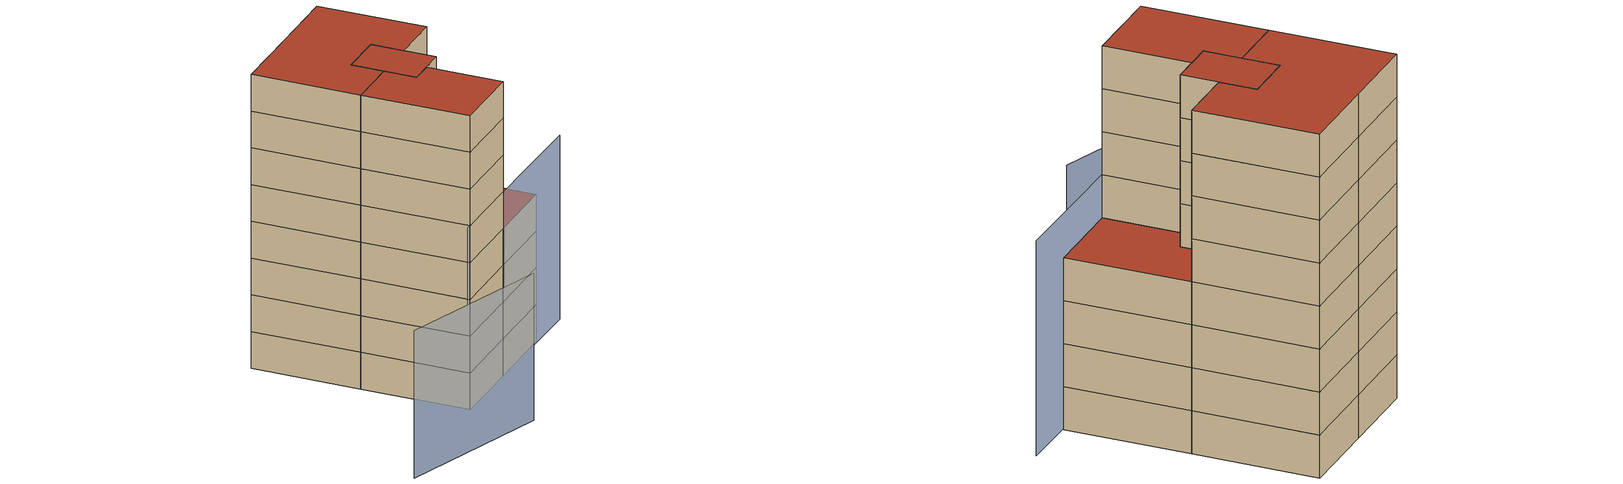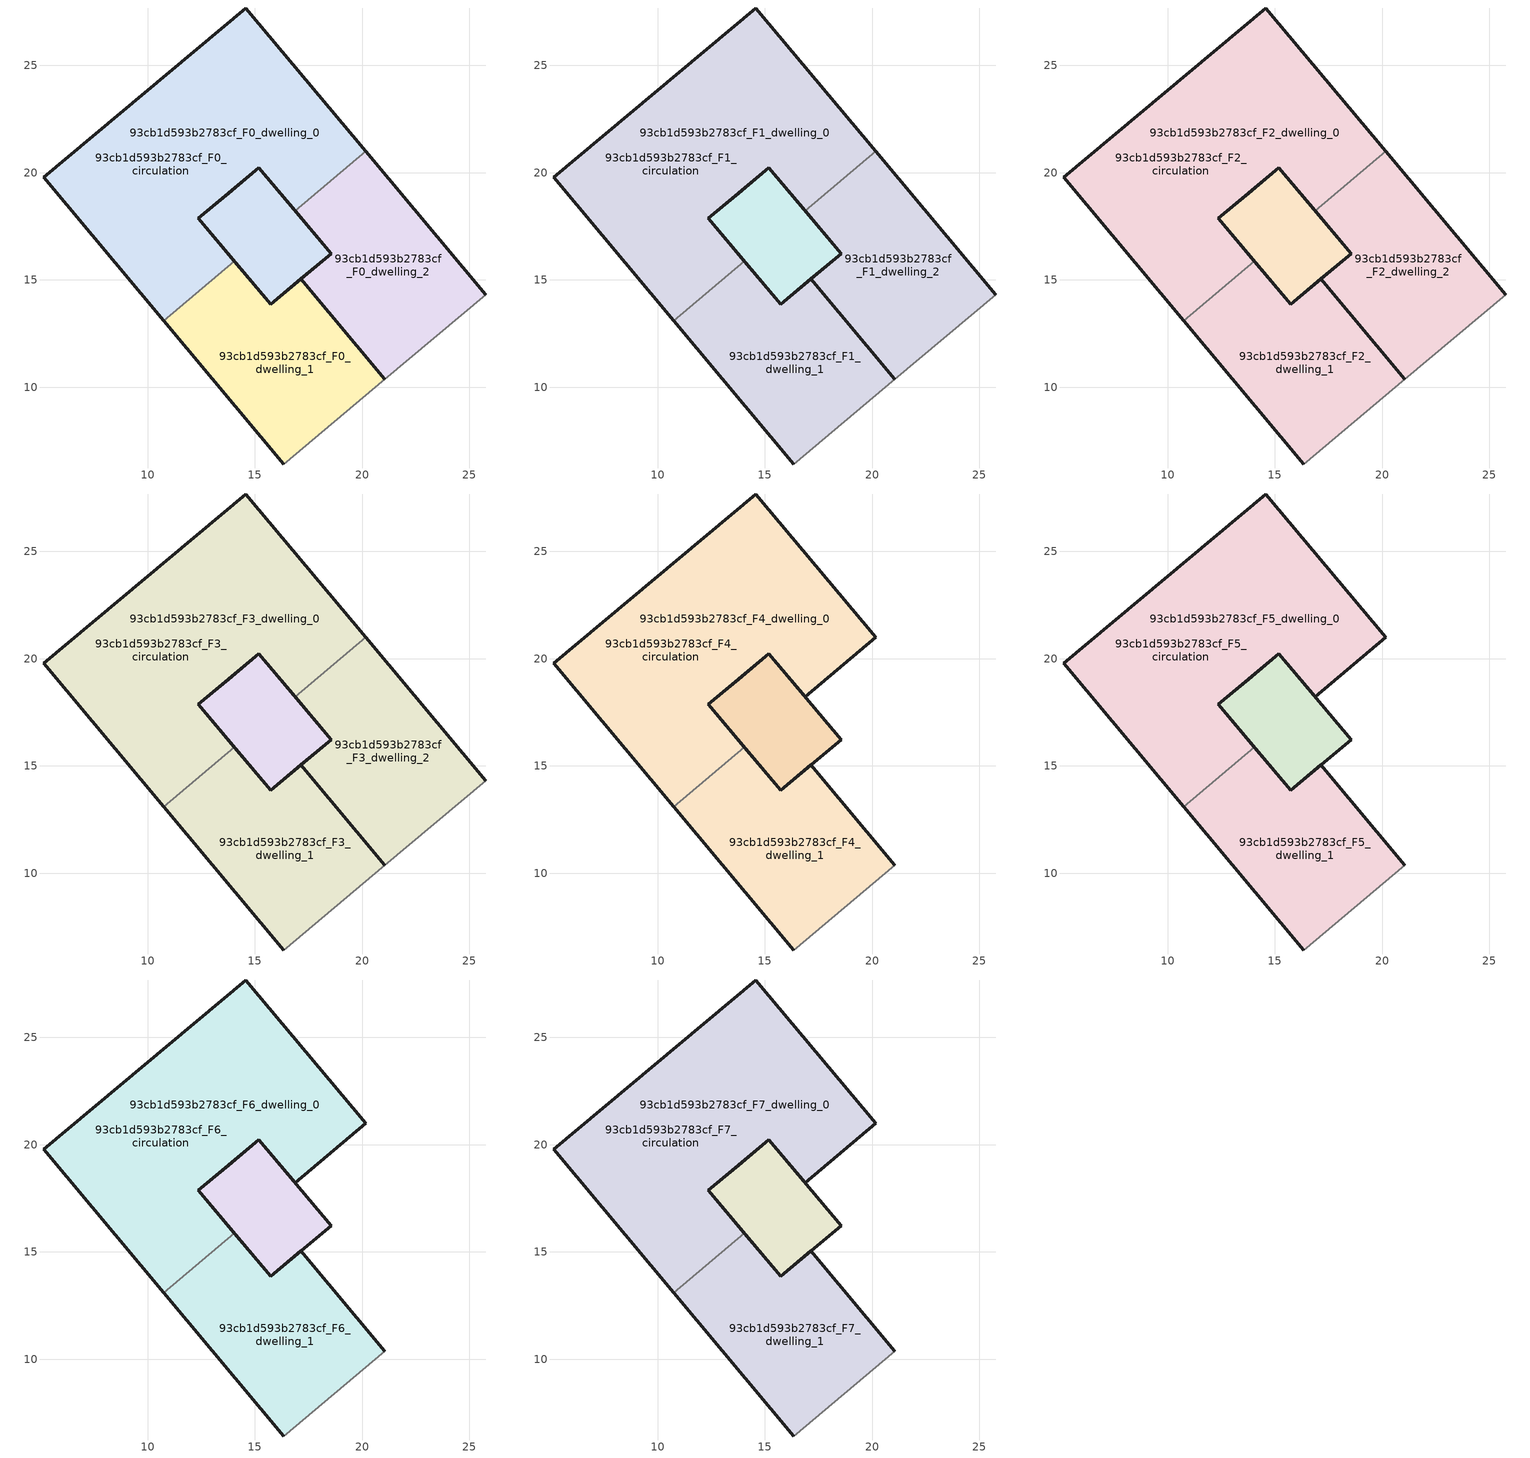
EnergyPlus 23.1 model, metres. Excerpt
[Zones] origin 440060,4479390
93cb1d593b2783cf_F0_dwelling_0
 floor ground (EU_floor_Construction): 18.55,16.23 15.73,13.86 14.05,15.87 12.37,17.87 13.78,19.05 15.19,20.24 16.87,18.23 z0; 14.56,27.67 20.16,21 16.87,18.23 15.19,20.24 12.37,17.87 14.05,15.87 10.75,13.1 5.15,19.78 9.86,23.73 z0
 wall outside (EU_wall_Construction): 14.05,15.87 12.37,17.87 13.78,19.05 15.19,20.24 16.87,18.23 / 20.16,21 14.56,27.67 9.86,23.73 5.15,19.78 10.75,13.1 z0:3
 wall to 93cb1d593b2783cf_F0_dwelling_2 (EU_wall_Construction): 16.87,18.23 20.16,21 z0:3
 wall to 93cb1d593b2783cf_F0_dwelling_1 (EU_wall_Construction): 10.75,13.1 14.05,15.87 z0:3
93cb1d593b2783cf_F0_dwelling_1
 floor ground (EU_floor_Construction): 15.19,20.24 18.55,16.23 17.14,15.05 15.73,13.86 14.05,15.87 12.37,17.87 z0; 17.14,15.05 21.06,10.37 16.36,6.43 10.75,13.1 14.05,15.87 15.73,13.86 z0
 wall outside (EU_wall_Construction): 10.75,13.1 16.36,6.43 / 21.06,10.37 17.14,15.05 15.73,13.86 14.05,15.87 z0:3
 wall adiabatic (EU_wall_Construction): 16.36,6.43 21.06,10.37 z0:3
93cb1d593b2783cf_F0_dwelling_2
 floor ground (EU_floor_Construction): 16.87,18.23 18.55,16.23 15.73,13.86 12.37,17.87 15.19,20.24 z0; 20.16,21 25.77,14.32 21.06,10.37 17.14,15.05 18.55,16.23 16.87,18.23 z0
 wall outside (EU_wall_Construction): 25.77,14.32 20.16,21 / 16.87,18.23 18.55,16.23 17.14,15.05 21.06,10.37 z0:3
 wall adiabatic (EU_wall_Construction): 21.06,10.37 25.77,14.32 z0:3
93cb1d593b2783cf_F0_circulation
 floor ground (EU_floor_Construction): 14.56,27.67 20.16,21 16.87,18.23 15.19,20.24 13.78,19.05 13.21,18.57 12.37,17.87 14.05,15.87 10.75,13.1 5.15,19.78 9.86,23.73 z0; 16.87,18.23 18.55,16.23 17.14,15.05 15.73,13.86 14.05,15.87 12.37,17.87 13.21,18.57 13.78,19.05 15.19,20.24 z0; 20.16,21 25.77,14.32 21.06,10.37 17.14,15.05 18.55,16.23 16.87,18.23 z0; 17.14,15.05 21.06,10.37 16.36,6.43 10.75,13.1 14.05,15.87 15.73,13.86 z0
 wall outside (EU_wall_Construction): 15.73,13.86 18.55,16.23 15.19,20.24 12.37,17.87 15.73,13.86 z0:3
93cb1d593b2783cf_F1_dwelling_0
 floor outside (EU_floor_Construction): 14.56,27.67 20.16,21 16.87,18.23 15.19,20.24 13.78,19.05 13.21,18.57 12.37,17.87 14.05,15.87 10.75,13.1 5.15,19.78 9.86,23.73 z3
 floor to 93cb1d593b2783cf_F0_dwelling_0 (EU_floor_Construction): 16.87,18.23 18.55,16.23 15.73,13.86 14.05,15.87 12.37,17.87 13.21,18.57 13.78,19.05 15.19,20.24 z3
 wall outside (EU_wall_Construction): 14.05,15.87 12.37,17.87 13.78,19.05 15.19,20.24 16.87,18.23 / 20.16,21 14.56,27.67 9.86,23.73 5.15,19.78 10.75,13.1 z3:6
 wall to 93cb1d593b2783cf_F1_dwelling_2 (EU_wall_Construction): 16.87,18.23 20.16,21 z3:6
 wall to 93cb1d593b2783cf_F1_dwelling_1 (EU_wall_Construction): 10.75,13.1 14.05,15.87 z3:6
93cb1d593b2783cf_F1_dwelling_1
 floor to 93cb1d593b2783cf_F0_dwelling_1 (EU_floor_Construction): 17.14,15.05 21.06,10.37 16.36,6.43 10.75,13.1 14.05,15.87 15.73,13.86 z3; 15.19,20.24 18.55,16.23 17.14,15.05 15.73,13.86 14.05,15.87 12.37,17.87 z3
 wall outside (EU_wall_Construction): 10.75,13.1 16.36,6.43 / 21.06,10.37 17.14,15.05 15.73,13.86 14.05,15.87 z3:6
 wall adiabatic (EU_wall_Construction): 16.36,6.43 21.06,10.37 z3:6
93cb1d593b2783cf_F1_dwelling_2
 floor to 93cb1d593b2783cf_F0_dwelling_2 (EU_floor_Construction): 20.16,21 25.77,14.32 21.06,10.37 17.14,15.05 18.55,16.23 16.87,18.23 z3; 16.87,18.23 18.55,16.23 17.14,15.05 15.73,13.86 12.37,17.87 15.19,20.24 z3
 wall outside (EU_wall_Construction): 25.77,14.32 20.16,21 / 16.87,18.23 18.55,16.23 17.14,15.05 21.06,10.37 z3:6
 wall adiabatic (EU_wall_Construction): 21.06,10.37 25.77,14.32 z3:6
93cb1d593b2783cf_F1_circulation
 floor outside (EU_floor_Construction): 17.14,15.05 21.06,10.37 16.36,6.43 10.75,13.1 14.05,15.87 15.73,13.86 z3; 20.16,21 25.77,14.32 21.06,10.37 17.14,15.05 18.55,16.23 16.87,18.23 z3
 floor to 93cb1d593b2783cf_F0_circulation (EU_floor_Construction): 16.87,18.23 18.55,16.23 17.14,15.05 15.73,13.86 14.05,15.87 12.37,17.87 13.21,18.57 13.78,19.05 15.19,20.24 z3; 14.56,27.67 20.16,21 16.87,18.23 15.19,20.24 13.78,19.05 13.21,18.57 12.37,17.87 14.05,15.87 10.75,13.1 5.15,19.78 9.86,23.73 z3
 wall outside (EU_wall_Construction): 15.73,13.86 18.55,16.23 15.19,20.24 12.37,17.87 15.73,13.86 z3:6
93cb1d593b2783cf_F2_dwelling_0
 floor outside (EU_floor_Construction): 14.56,27.67 20.16,21 16.87,18.23 15.19,20.24 13.78,19.05 13.21,18.57 12.37,17.87 14.05,15.87 10.75,13.1 5.15,19.78 9.86,23.73 z6
 floor to 93cb1d593b2783cf_F1_dwelling_0 (EU_floor_Construction): 16.87,18.23 18.55,16.23 15.73,13.86 14.05,15.87 12.37,17.87 13.21,18.57 13.78,19.05 15.19,20.24 z6
 wall outside (EU_wall_Construction): 14.05,15.87 12.37,17.87 13.78,19.05 15.19,20.24 16.87,18.23 / 20.16,21 14.56,27.67 9.86,23.73 5.15,19.78 10.75,13.1 z6:9
 wall to 93cb1d593b2783cf_F2_dwelling_2 (EU_wall_Construction): 16.87,18.23 20.16,21 z6:9
 wall to 93cb1d593b2783cf_F2_dwelling_1 (EU_wall_Construction): 10.75,13.1 14.05,15.87 z6:9
93cb1d593b2783cf_F2_dwelling_1
 floor to 93cb1d593b2783cf_F1_dwelling_1 (EU_floor_Construction): 17.14,15.05 21.06,10.37 16.36,6.43 10.75,13.1 14.05,15.87 15.73,13.86 z6; 15.19,20.24 18.55,16.23 17.14,15.05 15.73,13.86 14.05,15.87 12.37,17.87 z6
 wall outside (EU_wall_Construction): 10.75,13.1 16.36,6.43 / 21.06,10.37 17.14,15.05 15.73,13.86 14.05,15.87 z6:9
 wall adiabatic (EU_wall_Construction): 16.36,6.43 21.06,10.37 z6:9
93cb1d593b2783cf_F2_dwelling_2
 floor to 93cb1d593b2783cf_F1_dwelling_2 (EU_floor_Construction): 20.16,21 25.77,14.32 21.06,10.37 17.14,15.05 18.55,16.23 16.87,18.23 z6; 16.87,18.23 18.55,16.23 17.14,15.05 15.73,13.86 12.37,17.87 15.19,20.24 z6
 wall outside (EU_wall_Construction): 25.77,14.32 20.16,21 / 16.87,18.23 18.55,16.23 17.14,15.05 21.06,10.37 z6:9
 wall adiabatic (EU_wall_Construction): 21.06,10.37 25.77,14.32 z6:9
93cb1d593b2783cf_F2_circulation
 floor outside (EU_floor_Construction): 17.14,15.05 21.06,10.37 16.36,6.43 10.75,13.1 14.05,15.87 15.73,13.86 z6; 20.16,21 25.77,14.32 21.06,10.37 17.14,15.05 18.55,16.23 16.87,18.23 z6
 floor to 93cb1d593b2783cf_F1_circulation (EU_floor_Construction): 16.87,18.23 18.55,16.23 17.14,15.05 15.73,13.86 14.05,15.87 12.37,17.87 13.21,18.57 13.78,19.05 15.19,20.24 z6; 14.56,27.67 20.16,21 16.87,18.23 15.19,20.24 13.78,19.05 13.21,18.57 12.37,17.87 14.05,15.87 10.75,13.1 5.15,19.78 9.86,23.73 z6
 wall outside (EU_wall_Construction): 15.73,13.86 18.55,16.23 15.19,20.24 12.37,17.87 15.73,13.86 z6:9
93cb1d593b2783cf_F3_dwelling_0
 floor outside (EU_floor_Construction): 14.56,27.67 20.16,21 16.87,18.23 15.19,20.24 13.78,19.05 13.21,18.57 12.37,17.87 14.05,15.87 10.75,13.1 5.15,19.78 9.86,23.73 z9
 floor to 93cb1d593b2783cf_F2_dwelling_0 (EU_floor_Construction): 16.87,18.23 18.55,16.23 15.73,13.86 14.05,15.87 12.37,17.87 13.21,18.57 13.78,19.05 15.19,20.24 z9
 wall outside (EU_wall_Construction): 14.05,15.87 12.37,17.87 13.78,19.05 15.19,20.24 16.87,18.23 / 20.16,21 14.56,27.67 9.86,23.73 5.15,19.78 10.75,13.1 z9:12
 wall to 93cb1d593b2783cf_F3_dwelling_2 (EU_wall_Construction): 16.87,18.23 20.16,21 z9:12
 wall to 93cb1d593b2783cf_F3_dwelling_1 (EU_wall_Construction): 10.75,13.1 14.05,15.87 z9:12
93cb1d593b2783cf_F3_dwelling_1
 floor to 93cb1d593b2783cf_F2_dwelling_1 (EU_floor_Construction): 17.14,15.05 21.06,10.37 16.36,6.43 10.75,13.1 14.05,15.87 15.73,13.86 z9; 15.19,20.24 18.55,16.23 17.14,15.05 15.73,13.86 14.05,15.87 12.37,17.87 z9
 wall outside (EU_wall_Construction): 10.75,13.1 16.36,6.43 / 21.06,10.37 17.14,15.05 15.73,13.86 14.05,15.87 z9:12
 wall adiabatic (EU_wall_Construction): 16.36,6.43 21.06,10.37 z9:12
93cb1d593b2783cf_F3_dwelling_2
 floor to 93cb1d593b2783cf_F2_dwelling_2 (EU_floor_Construction): 20.16,21 25.77,14.32 21.06,10.37 17.14,15.05 18.55,16.23 16.87,18.23 z9; 16.87,18.23 18.55,16.23 17.14,15.05 15.73,13.86 12.37,17.87 15.19,20.24 z9
 wall outside (EU_wall_Construction): 25.77,14.32 20.16,21 / 16.87,18.23 18.55,16.23 17.14,15.05 21.06,10.37 z9:12
 wall adiabatic (EU_wall_Construction): 21.06,10.37 25.77,14.32 z9:12
 roof outside (EU_roof_Construction): 25.77,14.32 20.16,21 16.87,18.23 18.55,16.23 17.14,15.05 21.06,10.37 z12; 18.55,16.23 16.87,18.23 15.19,20.24 12.37,17.87 15.73,13.86 z12
93cb1d593b2783cf_F3_circulation
 floor outside (EU_floor_Construction): 17.14,15.05 21.06,10.37 16.36,6.43 10.75,13.1 14.05,15.87 15.73,13.86 z9; 20.16,21 25.77,14.32 21.06,10.37 17.14,15.05 18.55,16.23 16.87,18.23 z9
 floor to 93cb1d593b2783cf_F2_circulation (EU_floor_Construction): 16.87,18.23 18.55,16.23 17.14,15.05 15.73,13.86 14.05,15.87 12.37,17.87 13.21,18.57 13.78,19.05 15.19,20.24 z9; 14.56,27.67 20.16,21 16.87,18.23 15.19,20.24 13.78,19.05 13.21,18.57 12.37,17.87 14.05,15.87 10.75,13.1 5.15,19.78 9.86,23.73 z9
 wall outside (EU_wall_Construction): 15.73,13.86 18.55,16.23 15.19,20.24 12.37,17.87 15.73,13.86 z9:12
 roof outside (EU_floor_Construction): 25.77,14.32 20.16,21 16.87,18.23 18.55,16.23 17.14,15.05 21.06,10.37 z12
93cb1d593b2783cf_F4_dwelling_0
 floor outside (EU_floor_Construction): 14.56,27.67 20.16,21 16.87,18.23 15.19,20.24 13.78,19.05 13.21,18.57 12.37,17.87 14.05,15.87 10.75,13.1 5.15,19.78 9.86,23.73 z12
 floor to 93cb1d593b2783cf_F3_dwelling_0 (EU_floor_Construction): 16.87,18.23 18.55,16.23 15.73,13.86 14.05,15.87 12.37,17.87 13.21,18.57 13.78,19.05 15.19,20.24 z12
 wall outside (EU_wall_Construction): 14.05,15.87 12.37,17.87 13.78,19.05 15.19,20.24 16.87,18.23 20.16,21 14.56,27.67 9.86,23.73 5.15,19.78 10.75,13.1 z12:15
 wall to 93cb1d593b2783cf_F4_dwelling_1 (EU_wall_Construction): 10.75,13.1 14.05,15.87 z12:15
93cb1d593b2783cf_F4_dwelling_1
 floor to 93cb1d593b2783cf_F3_dwelling_1 (EU_floor_Construction): 17.14,15.05 21.06,10.37 16.36,6.43 10.75,13.1 14.05,15.87 15.73,13.86 z12; 15.19,20.24 18.55,16.23 17.14,15.05 15.73,13.86 14.05,15.87 12.37,17.87 z12
 wall outside (EU_wall_Construction): 21.06,10.37 17.14,15.05 15.73,13.86 14.05,15.87 / 10.75,13.1 16.36,6.43 z12:15
 wall adiabatic (EU_wall_Construction): 16.36,6.43 21.06,10.37 z12:15
93cb1d593b2783cf_F4_circulation
 floor outside (EU_floor_Construction): 17.14,15.05 21.06,10.37 16.36,6.43 10.75,13.1 14.05,15.87 15.73,13.86 z12
 floor to 93cb1d593b2783cf_F3_circulation (EU_floor_Construction): 16.87,18.23 18.55,16.23 17.14,15.05 15.73,13.86 14.05,15.87 12.37,17.87 13.21,18.57 13.78,19.05 15.19,20.24 z12; 14.56,27.67 20.16,21 16.87,18.23 15.19,20.24 13.78,19.05 13.21,18.57 12.37,17.87 14.05,15.87 10.75,13.1 5.15,19.78 9.86,23.73 z12
 wall outside (EU_wall_Construction): 15.73,13.86 18.55,16.23 15.19,20.24 12.37,17.87 15.73,13.86 z12:15
93cb1d593b2783cf_F5_dwelling_0
 floor outside (EU_floor_Construction): 14.56,27.67 20.16,21 16.87,18.23 15.19,20.24 13.78,19.05 13.21,18.57 12.37,17.87 14.05,15.87 10.75,13.1 5.15,19.78 9.86,23.73 z15
 floor to 93cb1d593b2783cf_F4_dwelling_0 (EU_floor_Construction): 16.87,18.23 18.55,16.23 15.73,13.86 14.05,15.87 12.37,17.87 13.21,18.57 13.78,19.05 15.19,20.24 z15
 wall outside (EU_wall_Construction): 14.05,15.87 12.37,17.87 13.78,19.05 15.19,20.24 16.87,18.23 20.16,21 14.56,27.67 9.86,23.73 5.15,19.78 10.75,13.1 z15:18
 wall to 93cb1d593b2783cf_F5_dwelling_1 (EU_wall_Construction): 10.75,13.1 14.05,15.87 z15:18
93cb1d593b2783cf_F5_dwelling_1
 floor to 93cb1d593b2783cf_F4_dwelling_1 (EU_floor_Construction): 17.14,15.05 21.06,10.37 16.36,6.43 10.75,13.1 14.05,15.87 15.73,13.86 z15; 15.19,20.24 18.55,16.23 17.14,15.05 15.73,13.86 14.05,15.87 12.37,17.87 z15
 wall outside (EU_wall_Construction): 21.06,10.37 17.14,15.05 15.73,13.86 14.05,15.87 / 10.75,13.1 16.36,6.43 z15:18
 wall adiabatic (EU_wall_Construction): 16.36,6.43 21.06,10.37 z15:18
93cb1d593b2783cf_F5_circulation
 floor outside (EU_floor_Construction): 17.14,15.05 21.06,10.37 16.36,6.43 10.75,13.1 14.05,15.87 15.73,13.86 z15
 floor to 93cb1d593b2783cf_F4_circulation (EU_floor_Construction): 16.87,18.23 18.55,16.23 17.14,15.05 15.73,13.86 14.05,15.87 12.37,17.87 13.21,18.57 13.78,19.05 15.19,20.24 z15; 14.56,27.67 20.16,21 16.87,18.23 15.19,20.24 13.78,19.05 13.21,18.57 12.37,17.87 14.05,15.87 10.75,13.1 5.15,19.78 9.86,23.73 z15
 wall outside (EU_wall_Construction): 15.73,13.86 18.55,16.23 15.19,20.24 12.37,17.87 15.73,13.86 z15:18
93cb1d593b2783cf_F6_dwelling_0
 floor outside (EU_floor_Construction): 14.56,27.67 20.16,21 16.87,18.23 15.19,20.24 13.78,19.05 13.21,18.57 12.37,17.87 14.05,15.87 10.75,13.1 5.15,19.78 9.86,23.73 z18
 floor to 93cb1d593b2783cf_F5_dwelling_0 (EU_floor_Construction): 16.87,18.23 18.55,16.23 15.73,13.86 14.05,15.87 12.37,17.87 13.21,18.57 13.78,19.05 15.19,20.24 z18
 wall outside (EU_wall_Construction): 14.05,15.87 12.37,17.87 13.78,19.05 15.19,20.24 16.87,18.23 20.16,21 14.56,27.67 9.86,23.73 5.15,19.78 10.75,13.1 z18:21
 wall to 93cb1d593b2783cf_F6_dwelling_1 (EU_wall_Construction): 10.75,13.1 14.05,15.87 z18:21
93cb1d593b2783cf_F6_dwelling_1
 floor to 93cb1d593b2783cf_F5_dwelling_1 (EU_floor_Construction): 17.14,15.05 21.06,10.37 16.36,6.43 10.75,13.1 14.05,15.87 15.73,13.86 z18; 15.19,20.24 18.55,16.23 17.14,15.05 15.73,13.86 14.05,15.87 12.37,17.87 z18
 wall outside (EU_wall_Construction): 21.06,10.37 17.14,15.05 15.73,13.86 14.05,15.87 / 10.75,13.1 16.36,6.43 z18:21
 wall adiabatic (EU_wall_Construction): 16.36,6.43 21.06,10.37 z18:21
93cb1d593b2783cf_F6_circulation
 floor outside (EU_floor_Construction): 17.14,15.05 21.06,10.37 16.36,6.43 10.75,13.1 14.05,15.87 15.73,13.86 z18
 floor to 93cb1d593b2783cf_F5_circulation (EU_floor_Construction): 16.87,18.23 18.55,16.23 17.14,15.05 15.73,13.86 14.05,15.87 12.37,17.87 13.21,18.57 13.78,19.05 15.19,20.24 z18; 14.56,27.67 20.16,21 16.87,18.23 15.19,20.24 13.78,19.05 13.21,18.57 12.37,17.87 14.05,15.87 10.75,13.1 5.15,19.78 9.86,23.73 z18
 wall outside (EU_wall_Construction): 15.73,13.86 18.55,16.23 15.19,20.24 12.37,17.87 15.73,13.86 z18:21
93cb1d593b2783cf_F7_dwelling_0
 floor outside (EU_floor_Construction): 14.56,27.67 20.16,21 16.87,18.23 15.19,20.24 13.78,19.05 13.21,18.57 12.37,17.87 14.05,15.87 10.75,13.1 5.15,19.78 9.86,23.73 z21
 floor to 93cb1d593b2783cf_F6_dwelling_0 (EU_floor_Construction): 16.87,18.23 18.55,16.23 15.73,13.86 14.05,15.87 12.37,17.87 13.21,18.57 13.78,19.05 15.19,20.24 z21
 wall outside (EU_wall_Construction): 14.05,15.87 12.37,17.87 13.78,19.05 15.19,20.24 16.87,18.23 20.16,21 14.56,27.67 9.86,23.73 5.15,19.78 10.75,13.1 z21:24
 wall to 93cb1d593b2783cf_F7_dwelling_1 (EU_wall_Construction): 10.75,13.1 14.05,15.87 z21:24
 roof outside (EU_roof_Construction): 16.87,18.23 20.16,21 14.56,27.67 9.86,23.73 5.15,19.78 10.75,13.1 14.05,15.87 12.37,17.87 15.19,20.24 z24; 18.55,16.23 16.87,18.23 15.19,20.24 13.78,19.05 12.37,17.87 14.05,15.87 15.73,13.86 z24
93cb1d593b2783cf_F7_dwelling_1
 floor to 93cb1d593b2783cf_F6_dwelling_1 (EU_floor_Construction): 17.14,15.05 21.06,10.37 16.36,6.43 10.75,13.1 14.05,15.87 15.73,13.86 z21; 15.19,20.24 18.55,16.23 17.14,15.05 15.73,13.86 14.05,15.87 12.37,17.87 z21
 wall outside (EU_wall_Construction): 21.06,10.37 17.14,15.05 15.73,13.86 14.05,15.87 / 10.75,13.1 16.36,6.43 z21:24
 wall adiabatic (EU_wall_Construction): 16.36,6.43 21.06,10.37 z21:24
 roof outside (EU_roof_Construction): 17.14,15.05 18.55,16.23 15.19,20.24 12.37,17.87 14.05,15.87 15.73,13.86 z24; 21.06,10.37 17.14,15.05 15.73,13.86 14.05,15.87 10.75,13.1 16.36,6.43 z24
93cb1d593b2783cf_F7_circulation
 floor outside (EU_floor_Construction): 17.14,15.05 21.06,10.37 16.36,6.43 10.75,13.1 14.05,15.87 15.73,13.86 z21
 floor to 93cb1d593b2783cf_F6_circulation (EU_floor_Construction): 16.87,18.23 18.55,16.23 17.14,15.05 15.73,13.86 14.05,15.87 12.37,17.87 13.21,18.57 13.78,19.05 15.19,20.24 z21; 14.56,27.67 20.16,21 16.87,18.23 15.19,20.24 13.78,19.05 13.21,18.57 12.37,17.87 14.05,15.87 10.75,13.1 5.15,19.78 9.86,23.73 z21
 wall outside (EU_wall_Construction): 15.73,13.86 18.55,16.23 15.19,20.24 12.37,17.87 15.73,13.86 z21:24
 roof outside (EU_roof_Construction): 16.87,18.23 20.16,21 14.56,27.67 9.86,23.73 5.15,19.78 10.75,13.1 14.05,15.87 12.37,17.87 13.21,18.57 13.78,19.05 15.19,20.24 z24; 17.14,15.05 18.55,16.23 16.87,18.23 15.19,20.24 13.78,19.05 13.21,18.57 12.37,17.87 14.05,15.87 15.73,13.86 z24; 21.06,10.37 17.14,15.05 15.73,13.86 14.05,15.87 10.75,13.1 16.36,6.43 z24
shading: 7.59,-1.77 19.68,2.76 z0:12; 16.04,6.24 28.98,16.82 z0:15
[Building]
EU S2 Campaign: North Axis=0; Terrain=City; Solar Distribution=FullExterior
[Site:Location]
Madrid: Latitude=40.5; Longitude=-3.5; Time Zone=1; Elevation=609
[SizingPeriod:WeatherFileDays]
AnnualSizingPeriod: Begin Month=1; Begin Day of Month=1; End Month=12; End Day of Month=31; Day of Week for Start Day=Monday; Use Weather File Daylight Saving Period=No; Use Weather File Rain and Snow Indicators=No
[MATERIAL]
EU_InternalMass_Material: Roughness=MediumRough; Thickness=0.1; Conductivity=1; Density=1800; Specific Heat=900; Thermal Absorptance=0.9; Solar Absorptance=0.7; Visible Absorptance=0.7
[MATERIAL:NOMASS] Roughness=MediumRough; Thermal Absorptance=0.9; Solar Absorptance=0.7; Visible Absorptance=0.7
Name | Thermal Resistance
EU_wall_NoMass; EU_roof_NoMass | 2.16768
EU_floor_NoMass | 1.14339
[CONSTRUCTION]
EU_wall_Construction: EU_wall_NoMass
EU_roof_Construction: EU_roof_NoMass
EU_floor_Construction: EU_floor_NoMass
EU_InternalMass_Construction: EU_InternalMass_Material
[ZONE] Type=1; Multiplier=1; Ceiling Height=autocalculate; Floor Area=autocalculate; Part of Total Floor Area=Yes
Name | Volume
93cb1d593b2783cf_F0_dwelling_0; 93cb1d593b2783cf_F1_dwelling_0; 93cb1d593b2783cf_F2_dwelling_0; 93cb1d593b2783cf_F3_dwelling_0; 93cb1d593b2783cf_F4_dwelling_0; 93cb1d593b2783cf_F5_dwelling_0; 93cb1d593b2783cf_F6_dwelling_0; 93cb1d593b2783cf_F7_dwelling_0 | 350.045
93cb1d593b2783cf_F0_dwelling_1; 93cb1d593b2783cf_F1_dwelling_1; 93cb1d593b2783cf_F2_dwelling_1; 93cb1d593b2783cf_F3_dwelling_1; 93cb1d593b2783cf_F4_dwelling_1; 93cb1d593b2783cf_F5_dwelling_1; 93cb1d593b2783cf_F6_dwelling_1; 93cb1d593b2783cf_F7_dwelling_1; 93cb1d593b2783cf_F0_dwelling_2 | 203.925
93cb1d593b2783cf_F1_dwelling_2; 93cb1d593b2783cf_F2_dwelling_2; 93cb1d593b2783cf_F3_dwelling_2 | 203.926
93cb1d593b2783cf_F0_circulation; 93cb1d593b2783cf_F1_circulation; 93cb1d593b2783cf_F2_circulation; 93cb1d593b2783cf_F3_circulation | 642.285
93cb1d593b2783cf_F4_circulation; 93cb1d593b2783cf_F5_circulation; 93cb1d593b2783cf_F6_circulation; 93cb1d593b2783cf_F7_circulation | 496.165
[INTERNALMASS] Construction=EU_InternalMass_Construction
Name | Zone or ZoneList | Surface Area
93cb1d593b2783cf_F0_dwelling_0_EU_InternalMass | 93cb1d593b2783cf_F0_dwelling_0 | 97.4131
93cb1d593b2783cf_F0_dwelling_1_EU_InternalMass | 93cb1d593b2783cf_F0_dwelling_1 | 48.7065
93cb1d593b2783cf_F0_dwelling_2_EU_InternalMass | 93cb1d593b2783cf_F0_dwelling_2 | 48.7065
93cb1d593b2783cf_F1_dwelling_0_EU_InternalMass | 93cb1d593b2783cf_F1_dwelling_0 | 97.4131
93cb1d593b2783cf_F1_dwelling_1_EU_InternalMass | 93cb1d593b2783cf_F1_dwelling_1 | 48.7065
93cb1d593b2783cf_F1_dwelling_2_EU_InternalMass | 93cb1d593b2783cf_F1_dwelling_2 | 48.7065
93cb1d593b2783cf_F2_dwelling_0_EU_InternalMass | 93cb1d593b2783cf_F2_dwelling_0 | 97.4131
93cb1d593b2783cf_F2_dwelling_1_EU_InternalMass | 93cb1d593b2783cf_F2_dwelling_1 | 48.7065
93cb1d593b2783cf_F2_dwelling_2_EU_InternalMass | 93cb1d593b2783cf_F2_dwelling_2 | 48.7065
93cb1d593b2783cf_F3_dwelling_0_EU_InternalMass | 93cb1d593b2783cf_F3_dwelling_0 | 97.4131
93cb1d593b2783cf_F3_dwelling_1_EU_InternalMass | 93cb1d593b2783cf_F3_dwelling_1 | 48.7065
93cb1d593b2783cf_F3_dwelling_2_EU_InternalMass | 93cb1d593b2783cf_F3_dwelling_2 | 48.7065
93cb1d593b2783cf_F4_dwelling_0_EU_InternalMass | 93cb1d593b2783cf_F4_dwelling_0 | 97.4131
93cb1d593b2783cf_F4_dwelling_1_EU_InternalMass | 93cb1d593b2783cf_F4_dwelling_1 | 97.4131
93cb1d593b2783cf_F5_dwelling_0_EU_InternalMass | 93cb1d593b2783cf_F5_dwelling_0 | 97.4131
93cb1d593b2783cf_F5_dwelling_1_EU_InternalMass | 93cb1d593b2783cf_F5_dwelling_1 | 97.4131
93cb1d593b2783cf_F6_dwelling_0_EU_InternalMass | 93cb1d593b2783cf_F6_dwelling_0 | 97.4131
93cb1d593b2783cf_F6_dwelling_1_EU_InternalMass | 93cb1d593b2783cf_F6_dwelling_1 | 97.4131
93cb1d593b2783cf_F7_dwelling_0_EU_InternalMass | 93cb1d593b2783cf_F7_dwelling_0 | 97.4131
93cb1d593b2783cf_F7_dwelling_1_EU_InternalMass | 93cb1d593b2783cf_F7_dwelling_1 | 97.4131
[OTHEREQUIPMENT] Fuel Type=Electricity; Design Level Calculation Method=Watts/Area; Power per Zone Floor Area=1; Fraction Latent=0; Fraction Radiant=0; Fraction Lost=0; Carbon Dioxide Generation Rate=0; EndUse Subcategory=EU_Step8_InternalGains
Name | Zone or ZoneList or Space or SpaceList | Schedule
EU_Step8_InternalGain_93cb1d593b2783cf_F0_dwelling_0_f000 | 93cb1d593b2783cf_F0_dwelling_0 | EU_Step8_GainSchedule_93cb1d593b2783cf_F0_dwelling_0_f000
EU_Step8_InternalGain_93cb1d593b2783cf_F0_dwelling_1_f000 | 93cb1d593b2783cf_F0_dwelling_1 | EU_Step8_GainSchedule_93cb1d593b2783cf_F0_dwelling_1_f000
EU_Step8_InternalGain_93cb1d593b2783cf_F0_dwelling_2_f000 | 93cb1d593b2783cf_F0_dwelling_2 | EU_Step8_GainSchedule_93cb1d593b2783cf_F0_dwelling_2_f000
EU_Step8_InternalGain_93cb1d593b2783cf_F1_dwelling_0_f000 | 93cb1d593b2783cf_F1_dwelling_0 | EU_Step8_GainSchedule_93cb1d593b2783cf_F1_dwelling_0_f000
EU_Step8_InternalGain_93cb1d593b2783cf_F1_dwelling_1_f000 | 93cb1d593b2783cf_F1_dwelling_1 | EU_Step8_GainSchedule_93cb1d593b2783cf_F1_dwelling_1_f000
EU_Step8_InternalGain_93cb1d593b2783cf_F1_dwelling_2_f000 | 93cb1d593b2783cf_F1_dwelling_2 | EU_Step8_GainSchedule_93cb1d593b2783cf_F1_dwelling_2_f000
EU_Step8_InternalGain_93cb1d593b2783cf_F2_dwelling_0_f000 | 93cb1d593b2783cf_F2_dwelling_0 | EU_Step8_GainSchedule_93cb1d593b2783cf_F2_dwelling_0_f000
EU_Step8_InternalGain_93cb1d593b2783cf_F2_dwelling_1_f000 | 93cb1d593b2783cf_F2_dwelling_1 | EU_Step8_GainSchedule_93cb1d593b2783cf_F2_dwelling_1_f000
EU_Step8_InternalGain_93cb1d593b2783cf_F2_dwelling_2_f000 | 93cb1d593b2783cf_F2_dwelling_2 | EU_Step8_GainSchedule_93cb1d593b2783cf_F2_dwelling_2_f000
EU_Step8_InternalGain_93cb1d593b2783cf_F3_dwelling_0_f000 | 93cb1d593b2783cf_F3_dwelling_0 | EU_Step8_GainSchedule_93cb1d593b2783cf_F3_dwelling_0_f000
EU_Step8_InternalGain_93cb1d593b2783cf_F3_dwelling_1_f000 | 93cb1d593b2783cf_F3_dwelling_1 | EU_Step8_GainSchedule_93cb1d593b2783cf_F3_dwelling_1_f000
EU_Step8_InternalGain_93cb1d593b2783cf_F3_dwelling_2_f000 | 93cb1d593b2783cf_F3_dwelling_2 | EU_Step8_GainSchedule_93cb1d593b2783cf_F3_dwelling_2_f000
EU_Step8_InternalGain_93cb1d593b2783cf_F4_dwelling_0_f000 | 93cb1d593b2783cf_F4_dwelling_0 | EU_Step8_GainSchedule_93cb1d593b2783cf_F4_dwelling_0_f000
EU_Step8_InternalGain_93cb1d593b2783cf_F4_dwelling_1_f000 | 93cb1d593b2783cf_F4_dwelling_1 | EU_Step8_GainSchedule_93cb1d593b2783cf_F4_dwelling_1_f000
EU_Step8_InternalGain_93cb1d593b2783cf_F5_dwelling_0_f000 | 93cb1d593b2783cf_F5_dwelling_0 | EU_Step8_GainSchedule_93cb1d593b2783cf_F5_dwelling_0_f000
EU_Step8_InternalGain_93cb1d593b2783cf_F5_dwelling_1_f000 | 93cb1d593b2783cf_F5_dwelling_1 | EU_Step8_GainSchedule_93cb1d593b2783cf_F5_dwelling_1_f000
EU_Step8_InternalGain_93cb1d593b2783cf_F6_dwelling_0_f000 | 93cb1d593b2783cf_F6_dwelling_0 | EU_Step8_GainSchedule_93cb1d593b2783cf_F6_dwelling_0_f000
EU_Step8_InternalGain_93cb1d593b2783cf_F6_dwelling_1_f000 | 93cb1d593b2783cf_F6_dwelling_1 | EU_Step8_GainSchedule_93cb1d593b2783cf_F6_dwelling_1_f000
EU_Step8_InternalGain_93cb1d593b2783cf_F7_dwelling_0_f000 | 93cb1d593b2783cf_F7_dwelling_0 | EU_Step8_GainSchedule_93cb1d593b2783cf_F7_dwelling_0_f000
EU_Step8_InternalGain_93cb1d593b2783cf_F7_dwelling_1_f000 | 93cb1d593b2783cf_F7_dwelling_1 | EU_Step8_GainSchedule_93cb1d593b2783cf_F7_dwelling_1_f000
[ZONEINFILTRATION:DESIGNFLOWRATE] Schedule=EU_AlwaysOn; Design Flow Rate Calculation Method=Flow/Area; Flow Rate per Floor Area=0.0005; Constant Term Coefficient=1; Temperature Term Coefficient=0; Velocity Term Coefficient=0; Velocity Squared Term Coefficient=0
Name | Zone or ZoneList or Space or SpaceList
EU_Circulation_Infiltration_93cb1d593b2783cf_F0_circulation | 93cb1d593b2783cf_F0_circulation
EU_Circulation_Infiltration_93cb1d593b2783cf_F1_circulation | 93cb1d593b2783cf_F1_circulation
EU_Circulation_Infiltration_93cb1d593b2783cf_F2_circulation | 93cb1d593b2783cf_F2_circulation
EU_Circulation_Infiltration_93cb1d593b2783cf_F3_circulation | 93cb1d593b2783cf_F3_circulation
EU_Circulation_Infiltration_93cb1d593b2783cf_F4_circulation | 93cb1d593b2783cf_F4_circulation
EU_Circulation_Infiltration_93cb1d593b2783cf_F5_circulation | 93cb1d593b2783cf_F5_circulation
EU_Circulation_Infiltration_93cb1d593b2783cf_F6_circulation | 93cb1d593b2783cf_F6_circulation
EU_Circulation_Infiltration_93cb1d593b2783cf_F7_circulation | 93cb1d593b2783cf_F7_circulation
[ZONEVENTILATION:DESIGNFLOWRATE] Schedule=EU_AlwaysOn; Design Flow Rate Calculation Method=AirChanges/Hour; Air Changes per Hour=0.480546; Ventilation Type=Natural; Fan Pressure Rise=0; Fan Total Efficiency=1; Constant Term Coefficient=1; Temperature Term Coefficient=0; Velocity Term Coefficient=0; Velocity Squared Term Coefficient=0; Minimum Indoor Temperature=-100; Maximum Indoor Temperature=100; Delta Temperature=-100; Minimum Outdoor Temperature=-100; Maximum Outdoor Temperature=100; Maximum Wind Speed=40
Name | Zone or ZoneList or Space or SpaceList
EU_ConstantAir_93cb1d593b2783cf_F0_dwelling_0 | 93cb1d593b2783cf_F0_dwelling_0
EU_ConstantAir_93cb1d593b2783cf_F0_dwelling_1 | 93cb1d593b2783cf_F0_dwelling_1
EU_ConstantAir_93cb1d593b2783cf_F0_dwelling_2 | 93cb1d593b2783cf_F0_dwelling_2
EU_ConstantAir_93cb1d593b2783cf_F1_dwelling_0 | 93cb1d593b2783cf_F1_dwelling_0
EU_ConstantAir_93cb1d593b2783cf_F1_dwelling_1 | 93cb1d593b2783cf_F1_dwelling_1
EU_ConstantAir_93cb1d593b2783cf_F1_dwelling_2 | 93cb1d593b2783cf_F1_dwelling_2
EU_ConstantAir_93cb1d593b2783cf_F2_dwelling_0 | 93cb1d593b2783cf_F2_dwelling_0
EU_ConstantAir_93cb1d593b2783cf_F2_dwelling_1 | 93cb1d593b2783cf_F2_dwelling_1
EU_ConstantAir_93cb1d593b2783cf_F2_dwelling_2 | 93cb1d593b2783cf_F2_dwelling_2
EU_ConstantAir_93cb1d593b2783cf_F3_dwelling_0 | 93cb1d593b2783cf_F3_dwelling_0
EU_ConstantAir_93cb1d593b2783cf_F3_dwelling_1 | 93cb1d593b2783cf_F3_dwelling_1
EU_ConstantAir_93cb1d593b2783cf_F3_dwelling_2 | 93cb1d593b2783cf_F3_dwelling_2
EU_ConstantAir_93cb1d593b2783cf_F4_dwelling_0 | 93cb1d593b2783cf_F4_dwelling_0
EU_ConstantAir_93cb1d593b2783cf_F4_dwelling_1 | 93cb1d593b2783cf_F4_dwelling_1
EU_ConstantAir_93cb1d593b2783cf_F5_dwelling_0 | 93cb1d593b2783cf_F5_dwelling_0
EU_ConstantAir_93cb1d593b2783cf_F5_dwelling_1 | 93cb1d593b2783cf_F5_dwelling_1
EU_ConstantAir_93cb1d593b2783cf_F6_dwelling_0 | 93cb1d593b2783cf_F6_dwelling_0
EU_ConstantAir_93cb1d593b2783cf_F6_dwelling_1 | 93cb1d593b2783cf_F6_dwelling_1
EU_ConstantAir_93cb1d593b2783cf_F7_dwelling_0 | 93cb1d593b2783cf_F7_dwelling_0
EU_ConstantAir_93cb1d593b2783cf_F7_dwelling_1 | 93cb1d593b2783cf_F7_dwelling_1
[HVACTEMPLATE:THERMOSTAT] Constant Heating Setpoint=20; Constant Cooling Setpoint=50
EU_HeatOnly_93cb1d593b2783cf_F0_dwelling_0; EU_HeatOnly_93cb1d593b2783cf_F0_dwelling_1; EU_HeatOnly_93cb1d593b2783cf_F0_dwelling_2; EU_HeatOnly_93cb1d593b2783cf_F1_dwelling_0; EU_HeatOnly_93cb1d593b2783cf_F1_dwelling_1; EU_HeatOnly_93cb1d593b2783cf_F1_dwelling_2; EU_HeatOnly_93cb1d593b2783cf_F2_dwelling_0; EU_HeatOnly_93cb1d593b2783cf_F2_dwelling_1; EU_HeatOnly_93cb1d593b2783cf_F2_dwelling_2; EU_HeatOnly_93cb1d593b2783cf_F3_dwelling_0; EU_HeatOnly_93cb1d593b2783cf_F3_dwelling_1; EU_HeatOnly_93cb1d593b2783cf_F3_dwelling_2; EU_HeatOnly_93cb1d593b2783cf_F4_dwelling_0; EU_HeatOnly_93cb1d593b2783cf_F4_dwelling_1; EU_HeatOnly_93cb1d593b2783cf_F5_dwelling_0; EU_HeatOnly_93cb1d593b2783cf_F5_dwelling_1; EU_HeatOnly_93cb1d593b2783cf_F6_dwelling_0; EU_HeatOnly_93cb1d593b2783cf_F6_dwelling_1; EU_HeatOnly_93cb1d593b2783cf_F7_dwelling_0; EU_HeatOnly_93cb1d593b2783cf_F7_dwelling_1
[HVACTEMPLATE:ZONE:IDEALLOADSAIRSYSTEM] System Availability Schedule=EU_AlwaysOn; Maximum Heating Supply Air Temperature=50; Minimum Cooling Supply Air Temperature=13; Maximum Heating Supply Air Humidity Ratio=0.0156; Minimum Cooling Supply Air Humidity Ratio=0.0077; Heating Limit=NoLimit; Cooling Limit=NoLimit; Heating Availability Schedule=EU_AlwaysOn; Cooling Availability Schedule=EU_CoolingOff; Dehumidification Control Type=ConstantSensibleHeatRatio; Cooling Sensible Heat Ratio=0.7; Dehumidification Setpoint=60; Humidification Control Type=None; Humidification Setpoint=30; Outdoor Air Method=None; Outdoor Air Flow Rate per Person=0.00944; Outdoor Air Flow Rate per Zone Floor Area=0; Outdoor Air Flow Rate per Zone=0; Demand Controlled Ventilation Type=None; Outdoor Air Economizer Type=NoEconomizer; Heat Recovery Type=None; Sensible Heat Recovery Effectiveness=0.7; Latent Heat Recovery Effectiveness=0.65
Name | Template Thermostat
93cb1d593b2783cf_F0_dwelling_0 | EU_HeatOnly_93cb1d593b2783cf_F0_dwelling_0
93cb1d593b2783cf_F0_dwelling_1 | EU_HeatOnly_93cb1d593b2783cf_F0_dwelling_1
93cb1d593b2783cf_F0_dwelling_2 | EU_HeatOnly_93cb1d593b2783cf_F0_dwelling_2
93cb1d593b2783cf_F1_dwelling_0 | EU_HeatOnly_93cb1d593b2783cf_F1_dwelling_0
93cb1d593b2783cf_F1_dwelling_1 | EU_HeatOnly_93cb1d593b2783cf_F1_dwelling_1
93cb1d593b2783cf_F1_dwelling_2 | EU_HeatOnly_93cb1d593b2783cf_F1_dwelling_2
93cb1d593b2783cf_F2_dwelling_0 | EU_HeatOnly_93cb1d593b2783cf_F2_dwelling_0
93cb1d593b2783cf_F2_dwelling_1 | EU_HeatOnly_93cb1d593b2783cf_F2_dwelling_1
93cb1d593b2783cf_F2_dwelling_2 | EU_HeatOnly_93cb1d593b2783cf_F2_dwelling_2
93cb1d593b2783cf_F3_dwelling_0 | EU_HeatOnly_93cb1d593b2783cf_F3_dwelling_0
93cb1d593b2783cf_F3_dwelling_1 | EU_HeatOnly_93cb1d593b2783cf_F3_dwelling_1
93cb1d593b2783cf_F3_dwelling_2 | EU_HeatOnly_93cb1d593b2783cf_F3_dwelling_2
93cb1d593b2783cf_F4_dwelling_0 | EU_HeatOnly_93cb1d593b2783cf_F4_dwelling_0
93cb1d593b2783cf_F4_dwelling_1 | EU_HeatOnly_93cb1d593b2783cf_F4_dwelling_1
93cb1d593b2783cf_F5_dwelling_0 | EU_HeatOnly_93cb1d593b2783cf_F5_dwelling_0
93cb1d593b2783cf_F5_dwelling_1 | EU_HeatOnly_93cb1d593b2783cf_F5_dwelling_1
93cb1d593b2783cf_F6_dwelling_0 | EU_HeatOnly_93cb1d593b2783cf_F6_dwelling_0
93cb1d593b2783cf_F6_dwelling_1 | EU_HeatOnly_93cb1d593b2783cf_F6_dwelling_1
93cb1d593b2783cf_F7_dwelling_0 | EU_HeatOnly_93cb1d593b2783cf_F7_dwelling_0
93cb1d593b2783cf_F7_dwelling_1 | EU_HeatOnly_93cb1d593b2783cf_F7_dwelling_1
[SIZING:ZONE] Zone Cooling Design Supply Air Temperature Input Method=SupplyAirTemperature; Zone Cooling Design Supply Air Temperature=13; Zone Heating Design Supply Air Temperature Input Method=SupplyAirTemperature; Zone Heating Design Supply Air Temperature=50; Zone Cooling Design Supply Air Humidity Ratio=0.008; Zone Heating Design Supply Air Humidity Ratio=0.008; Cooling Design Air Flow Method=DesignDay; Cooling Design Air Flow Rate=0; Cooling Minimum Air Flow per Zone Floor Area=0.000762; Cooling Minimum Air Flow=0; Cooling Minimum Air Flow Fraction=0.2; Heating Design Air Flow Method=DesignDay; Heating Design Air Flow Rate=0; Heating Maximum Air Flow per Zone Floor Area=0.002032; Heating Maximum Air Flow=0.141576; Heating Maximum Air Flow Fraction=0.3; Account for Dedicated Outdoor Air System=No; Dedicated Outdoor Air System Control Strategy=NeutralSupplyAir; Dedicated Outdoor Air Low Setpoint Temperature for Design=autosize; Dedicated Outdoor Air High Setpoint Temperature for Design=autosize; Zone Load Sizing Method=Sensible Load Only No Latent Load; Zone Latent Cooling Design Supply Air Humidity Ratio Input Method=HumidityRatioDifference; Zone Cooling Design Supply Air Humidity Ratio Difference=0.005; Zone Latent Heating Design Supply Air Humidity Ratio Input Method=HumidityRatioDifference; Zone Humidification Design Supply Air Humidity Ratio Difference=0.005
93cb1d593b2783cf_F0_dwelling_0; 93cb1d593b2783cf_F0_dwelling_1; 93cb1d593b2783cf_F0_dwelling_2; 93cb1d593b2783cf_F1_dwelling_0; 93cb1d593b2783cf_F1_dwelling_1; 93cb1d593b2783cf_F1_dwelling_2; 93cb1d593b2783cf_F2_dwelling_0; 93cb1d593b2783cf_F2_dwelling_1; 93cb1d593b2783cf_F2_dwelling_2; 93cb1d593b2783cf_F3_dwelling_0; 93cb1d593b2783cf_F3_dwelling_1; 93cb1d593b2783cf_F3_dwelling_2; 93cb1d593b2783cf_F4_dwelling_0; 93cb1d593b2783cf_F4_dwelling_1; 93cb1d593b2783cf_F5_dwelling_0; 93cb1d593b2783cf_F5_dwelling_1; 93cb1d593b2783cf_F6_dwelling_0; 93cb1d593b2783cf_F6_dwelling_1; 93cb1d593b2783cf_F7_dwelling_0; 93cb1d593b2783cf_F7_dwelling_1
[SCHEDULE:CONSTANT]
Name | Hourly Value
EU_AlwaysOn | 1
EU_CoolingOff | 0
[SCHEDULE:FILE] Column Number=1; Rows to Skip at Top=0; Number of Hours of Data=8760; Column Separator=Comma; Interpolate to Timestep=No; Minutes per Item=60; Adjust Schedule for Daylight Savings=Yes
Name | File
EU_Step8_GainSchedule_93cb1d593b2783cf_F0_dwelling_0_f000 | ../../schedules/93cb1d593b2783cf/93cb1d593b2783cf_F0_dwelling_0_f000_gain.csv
EU_Step8_GainSchedule_93cb1d593b2783cf_F0_dwelling_1_f000 | ../../schedules/93cb1d593b2783cf/93cb1d593b2783cf_F0_dwelling_1_f000_gain.csv
EU_Step8_GainSchedule_93cb1d593b2783cf_F0_dwelling_2_f000 | ../../schedules/93cb1d593b2783cf/93cb1d593b2783cf_F0_dwelling_2_f000_gain.csv
EU_Step8_GainSchedule_93cb1d593b2783cf_F1_dwelling_0_f000 | ../../schedules/93cb1d593b2783cf/93cb1d593b2783cf_F1_dwelling_0_f000_gain.csv
EU_Step8_GainSchedule_93cb1d593b2783cf_F1_dwelling_1_f000 | ../../schedules/93cb1d593b2783cf/93cb1d593b2783cf_F1_dwelling_1_f000_gain.csv
EU_Step8_GainSchedule_93cb1d593b2783cf_F1_dwelling_2_f000 | ../../schedules/93cb1d593b2783cf/93cb1d593b2783cf_F1_dwelling_2_f000_gain.csv
EU_Step8_GainSchedule_93cb1d593b2783cf_F2_dwelling_0_f000 | ../../schedules/93cb1d593b2783cf/93cb1d593b2783cf_F2_dwelling_0_f000_gain.csv
EU_Step8_GainSchedule_93cb1d593b2783cf_F2_dwelling_1_f000 | ../../schedules/93cb1d593b2783cf/93cb1d593b2783cf_F2_dwelling_1_f000_gain.csv
EU_Step8_GainSchedule_93cb1d593b2783cf_F2_dwelling_2_f000 | ../../schedules/93cb1d593b2783cf/93cb1d593b2783cf_F2_dwelling_2_f000_gain.csv
EU_Step8_GainSchedule_93cb1d593b2783cf_F3_dwelling_0_f000 | ../../schedules/93cb1d593b2783cf/93cb1d593b2783cf_F3_dwelling_0_f000_gain.csv
EU_Step8_GainSchedule_93cb1d593b2783cf_F3_dwelling_1_f000 | ../../schedules/93cb1d593b2783cf/93cb1d593b2783cf_F3_dwelling_1_f000_gain.csv
EU_Step8_GainSchedule_93cb1d593b2783cf_F3_dwelling_2_f000 | ../../schedules/93cb1d593b2783cf/93cb1d593b2783cf_F3_dwelling_2_f000_gain.csv
EU_Step8_GainSchedule_93cb1d593b2783cf_F4_dwelling_0_f000 | ../../schedules/93cb1d593b2783cf/93cb1d593b2783cf_F4_dwelling_0_f000_gain.csv
EU_Step8_GainSchedule_93cb1d593b2783cf_F4_dwelling_1_f000 | ../../schedules/93cb1d593b2783cf/93cb1d593b2783cf_F4_dwelling_1_f000_gain.csv
EU_Step8_GainSchedule_93cb1d593b2783cf_F5_dwelling_0_f000 | ../../schedules/93cb1d593b2783cf/93cb1d593b2783cf_F5_dwelling_0_f000_gain.csv
EU_Step8_GainSchedule_93cb1d593b2783cf_F5_dwelling_1_f000 | ../../schedules/93cb1d593b2783cf/93cb1d593b2783cf_F5_dwelling_1_f000_gain.csv
EU_Step8_GainSchedule_93cb1d593b2783cf_F6_dwelling_0_f000 | ../../schedules/93cb1d593b2783cf/93cb1d593b2783cf_F6_dwelling_0_f000_gain.csv
EU_Step8_GainSchedule_93cb1d593b2783cf_F6_dwelling_1_f000 | ../../schedules/93cb1d593b2783cf/93cb1d593b2783cf_F6_dwelling_1_f000_gain.csv
EU_Step8_GainSchedule_93cb1d593b2783cf_F7_dwelling_0_f000 | ../../schedules/93cb1d593b2783cf/93cb1d593b2783cf_F7_dwelling_0_f000_gain.csv
EU_Step8_GainSchedule_93cb1d593b2783cf_F7_dwelling_1_f000 | ../../schedules/93cb1d593b2783cf/93cb1d593b2783cf_F7_dwelling_1_f000_gain.csv
